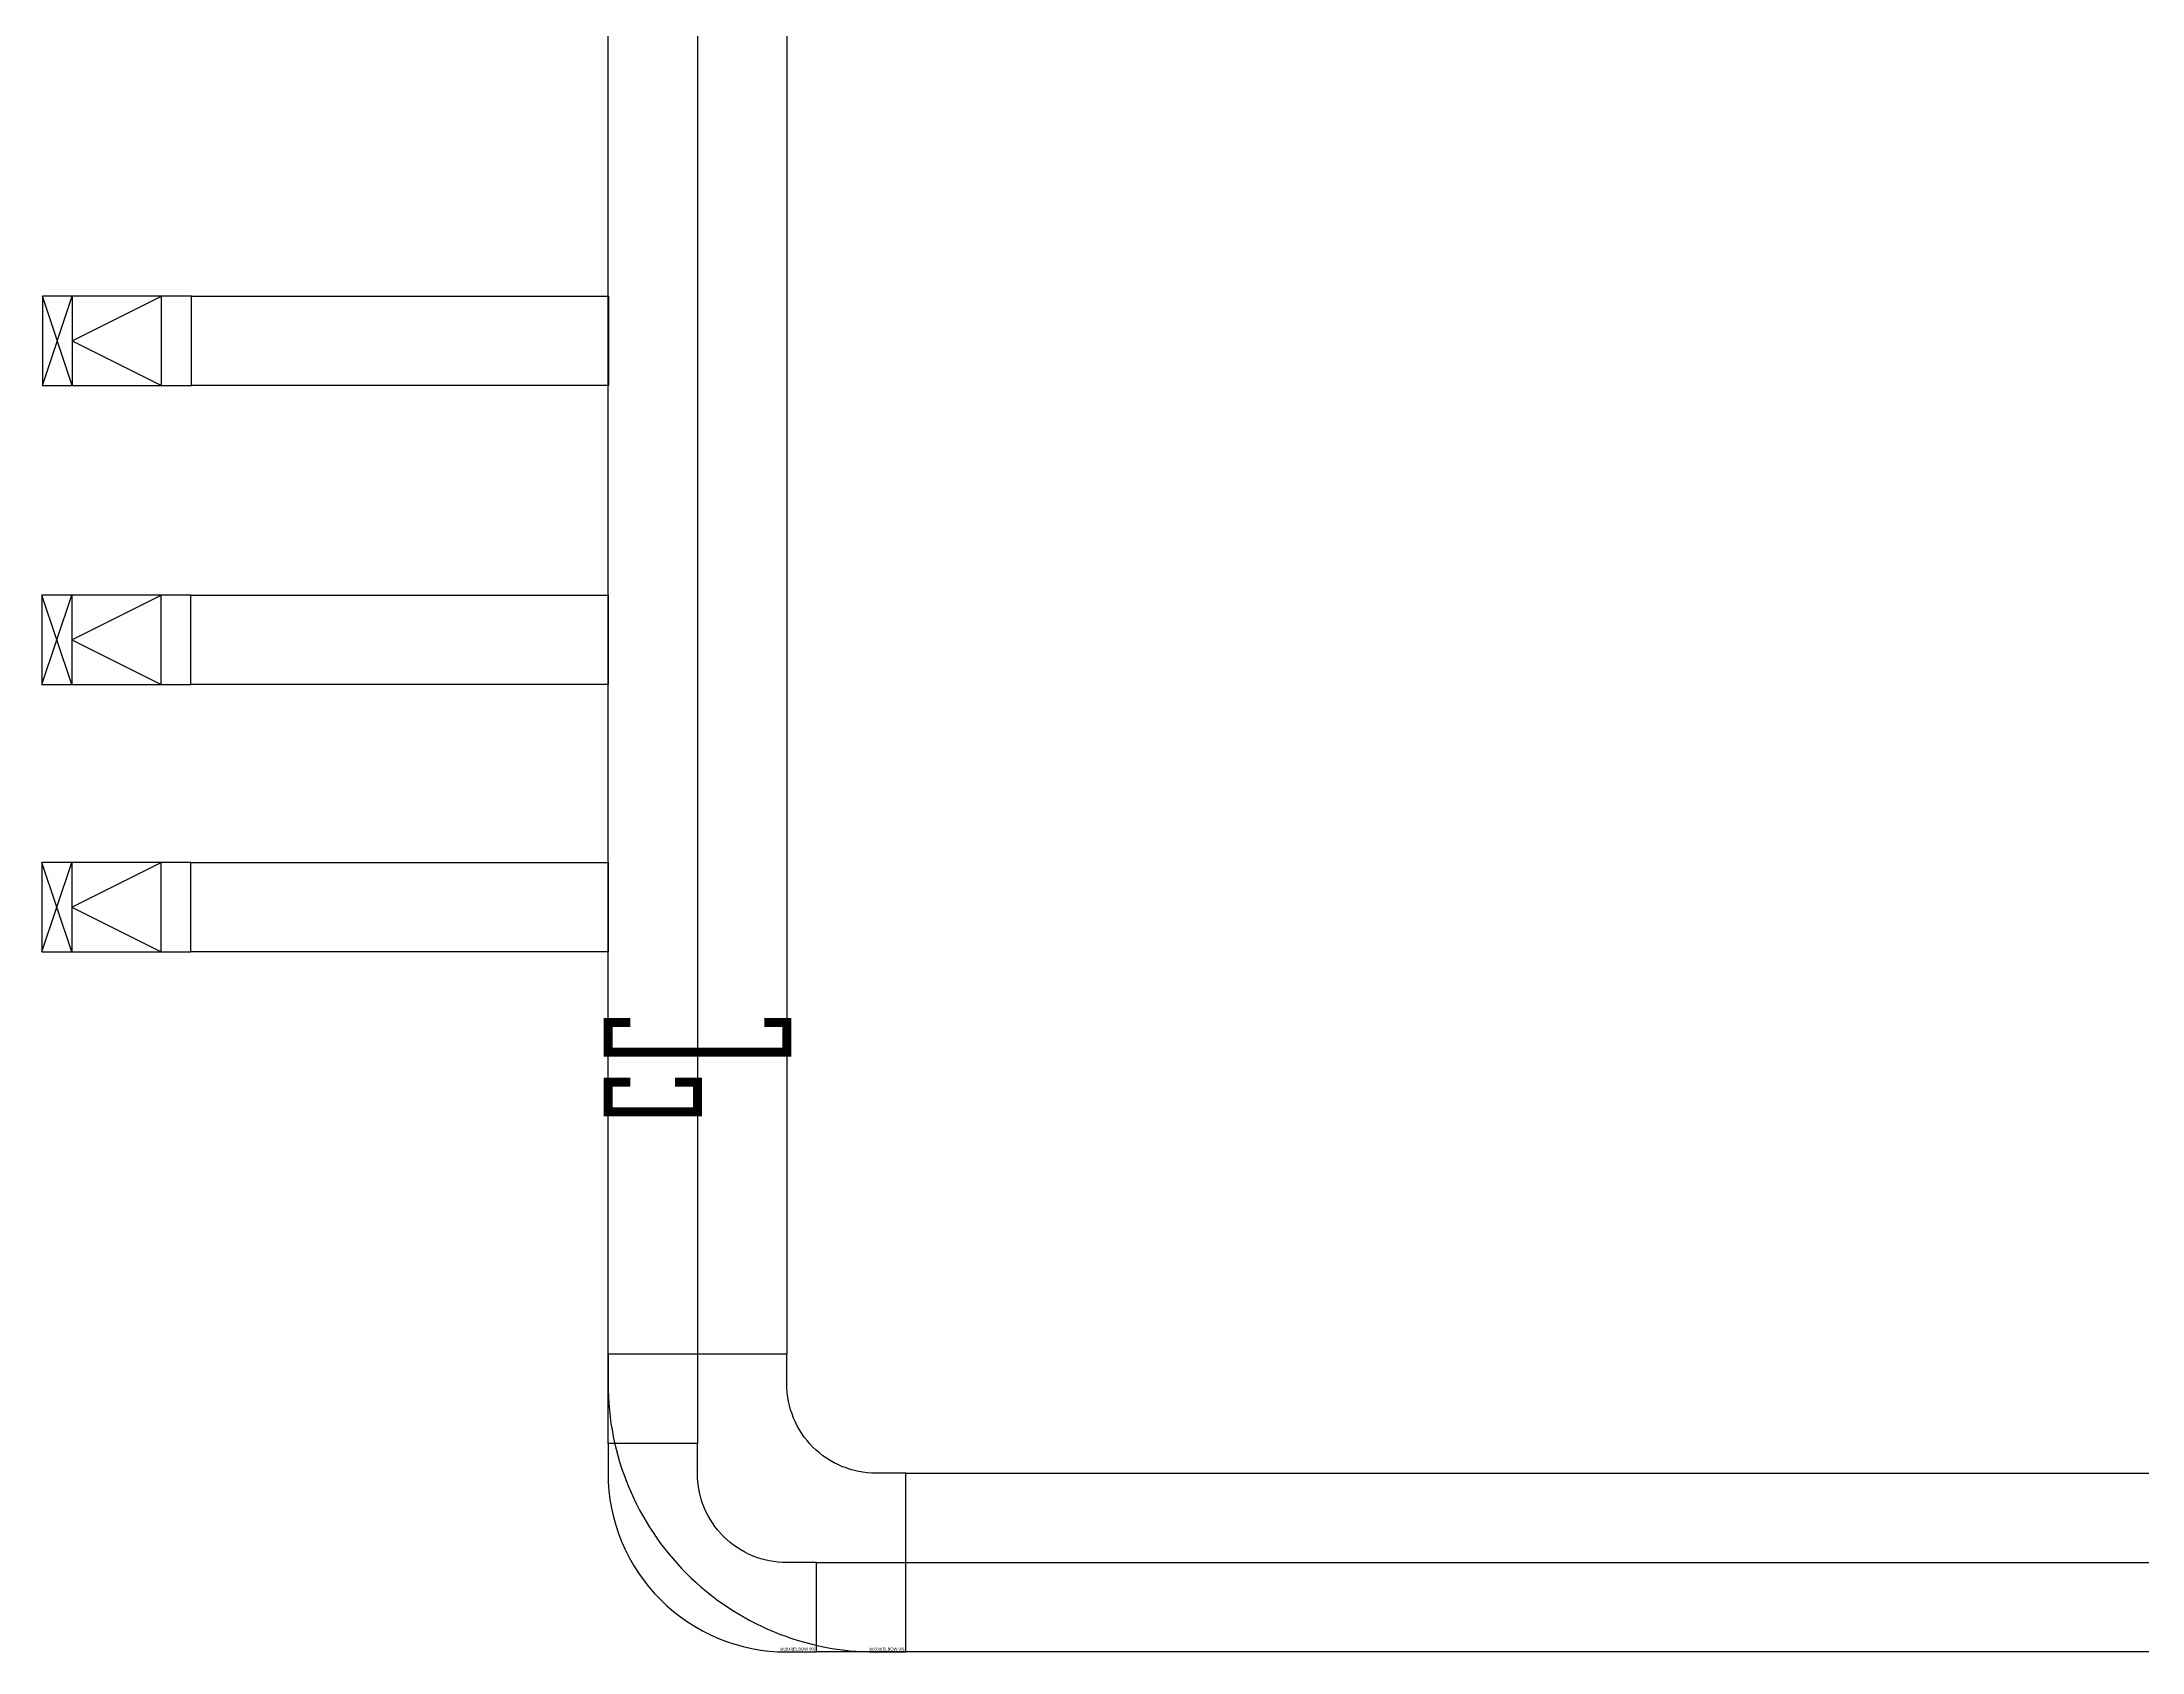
# Model space of a CAD drawing. Header units: millimetres. Extents: x 88028 to 500787, y -530175 to 1035835.
# Drawn here: x 289900 to 296949, y -318450 to -313047 of the extents above; entities that cross this region are included whole.
import ezdxf
from ezdxf.enums import TextEntityAlignment as Align
from ezdxf.xclip import XClip

# ---------------------------------------------------------------- set-up
doc = ezdxf.new("R2010")
doc.units = ezdxf.units.MM
doc.header["$LTSCALE"] = 150
doc.header["$XCLIPFRAME"] = 0
doc.layers.add('-----26 Electrical Cable Tray_건물(UPS)', color=100, linetype='Continuous')
doc.layers.add('-----26 Electrical Cable Tray_건물(일반)', color=20, linetype='Continuous')
doc.styles.get("Standard").update_dxf_attribs({"font": ''})
doc.styles.get('Standard').set_extended_font_data('Dotum')

# ---------------------------------------------------------------- blocks, each defined once
blk = doc.blocks.new('*U8')
at = {"color": 0}
blk.add_lwpolyline([(0, 0), (-100, 0, -0.414214), (-400, 300), (-400, 400), (-1000, 400), (-1000, 300, 0.414214), (-100, -600), (0, -600)], format="xyb", close=True, dxfattribs=at)
blk.add_text('W:600(ELBOW 90)', height=10, dxfattribs=at).set_placement((-5, -590), align=Align.MIDDLE_RIGHT)
blk = doc.blocks.new('*U27')
at = {"color": 0}
blk.add_lwpolyline([(0, 0), (-100, 0, -0.414214), (-400, 300), (-400, 400), (-700, 400), (-700, 300, 0.414214), (-100, -300), (0, -300)], format="xyb", close=True, dxfattribs=at)
blk.add_text('W:300(ELBOW 90)', height=10, dxfattribs=at).set_placement((-5, -290), align=Align.MIDDLE_RIGHT)
blk = doc.blocks.new('TRAY(VERT)')
at = {"color": 0}
for p, q in [((0, 400), (0, 500)), ((0, 500), (300, 500)), ((300, 500), (300, 400)), ((0, 0), (0, 400)), ((300, 400), (300, 0)), ((300, 0), (0, 0))]:
    blk.add_line(p, q, dxfattribs=at)
at = {"color": 8}
for p, q in [((150, 100), (0, 400)), ((0, 400), (300, 400)), ((150, 100), (300, 400)), ((0, 100), (300, 0)), ((0, 0), (300, 100)), ((300, 100), (0, 100))]:
    blk.add_line(p, q, dxfattribs=at)
blk = doc.blocks.new('A$C61218776')
at = {"layer": '-----26 Electrical Cable Tray_건물(UPS)', "elevation": 0}
for points in [[(67050, -57195), (66750, -57195), (66750, -50847.8), (67050, -50847.8)], [(103750, -57595), (103750, -57895), (67450, -57895), (67450, -57595)]]:
    blk.add_lwpolyline(points, close=True, dxfattribs=at)
at = {"layer": '-----26 Electrical Cable Tray_건물(UPS)', "const_width": 30, "elevation": 0}
blk.add_lwpolyline([(66975, -55982.2), (67050, -55982.2), (67050, -56082.2), (66750, -56082.2), (66750, -55982.2), (66825, -55982.2)], dxfattribs=at)
at = {"layer": '-----26 Electrical Cable Tray_건물(일반)', "elevation": 0}
for points in [[(67350, -56895), (66750, -56895), (66750, -47795), (67350, -47795)], [(66751.5, -53345), (66751.5, -53645), (65351.5, -53645), (65351.5, -53345)], [(66750, -54347.8), (66750, -54647.8), (65350, -54647.8), (65350, -54347.8)], [(66750, -55245), (66750, -55545), (65350, -55545), (65350, -55245)], [(103750, -57295), (103750, -57895), (67750, -57895), (67750, -57295)]]:
    blk.add_lwpolyline(points, close=True, dxfattribs=at)
at = {"layer": '-----26 Electrical Cable Tray_건물(일반)', "const_width": 30, "elevation": 0}
blk.add_lwpolyline([(67275, -55782.2), (67350, -55782.2), (67350, -55882.2), (66750, -55882.2), (66750, -55782.2), (66825, -55782.2)], dxfattribs=at)
at = {"layer": '-----26 Electrical Cable Tray_건물(UPS)'}
blk.add_blockref('*U27', (67450, -57595), dxfattribs=at)
at = {"layer": '-----26 Electrical Cable Tray_건물(일반)', "xscale": -1, "rotation": 270}
for p in [(64851.5, -53645), (64850, -54647.8), (64850, -55545)]:
    blk.add_blockref('TRAY(VERT)', p, dxfattribs=at)
at = {"layer": '-----26 Electrical Cable Tray_건물(일반)'}
blk.add_blockref('*U8', (67750, -57295, 0), dxfattribs=at)

msp = doc.modelspace()

# ---------------------------------------------------------------- block references
ref = msp.add_blockref('A$C61218776', (225050, -260555))
XClip(ref).set_block_clipping_path([(31900.0000000001, -88294.983052245), (136900.0000000001, -14294.983052245)])

doc.saveas('drawing.dxf')
